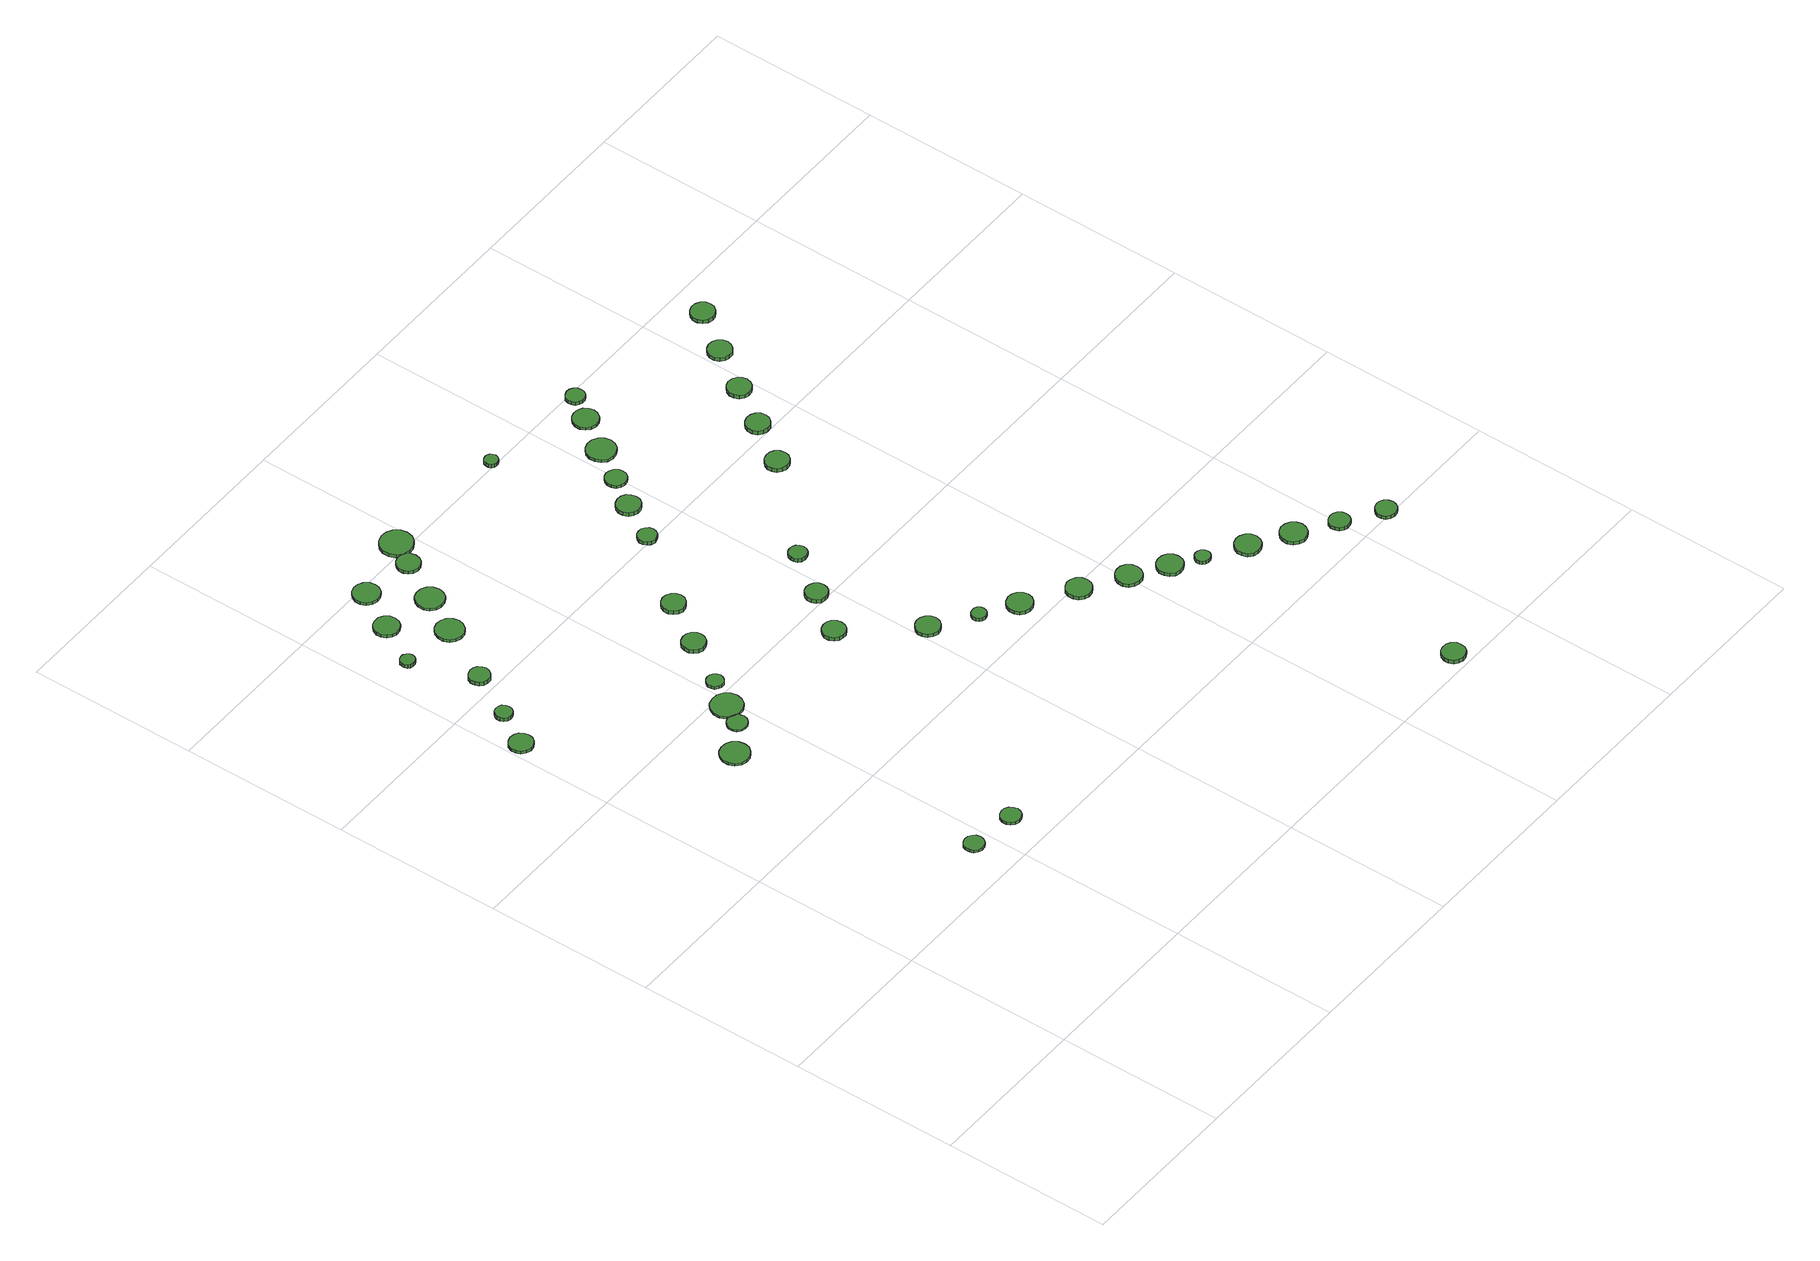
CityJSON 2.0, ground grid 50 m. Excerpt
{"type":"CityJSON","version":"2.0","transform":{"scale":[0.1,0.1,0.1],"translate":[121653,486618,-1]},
"CityObjects":{
"tree1":{"type":"SolitaryVegetationObject","attributes":{"function":"something"},"geometry":[{"type":"MultiSurface","lod":"1","boundaries":[[[0,1,2,3,4,5,6,7,8,9,10,11,12,13,14]],[[15,16,17,18,19,20,21,22,23,24,25,26,27,28,29]],[[0,29,28,1]],[[1,28,27,2]],[[2,27,26,3]],[[3,26,25,4]],[[4,25,24,5]],[[5,24,23,6]],[[6,23,22,7]],[[7,22,21,8]],[[8,21,20,9]],[[9,20,19,10]],[[10,19,18,11]],[[11,18,17,12]],[[12,17,16,13]],[[13,16,15,14]],[[14,15,29,0]]]}]},
"tree2":{"type":"SolitaryVegetationObject","attributes":{"function":"something"},"geometry":[{"type":"MultiSurface","lod":"1","boundaries":[[[30,31,32,33,34,35,36,37,38,39,40,41,42,43,44]],[[45,46,47,48,49,50,51,52,53,54,55,56,57,58,59]],[[30,59,58,31]],[[31,58,57,32]],[[32,57,56,33]],[[33,56,55,34]],[[34,55,54,35]],[[35,54,53,36]],[[36,53,52,37]],[[37,52,51,38]],[[38,51,50,39]],[[39,50,49,40]],[[40,49,48,41]],[[41,48,47,42]],[[42,47,46,43]],[[43,46,45,44]],[[44,45,59,30]]]}]},
"tree3":{"type":"SolitaryVegetationObject","attributes":{"function":"something"},"geometry":[{"type":"MultiSurface","lod":"1","boundaries":[[[60,61,62,63,64,65,66,67,68,69,70,71,72,73,74]],[[75,76,77,78,79,80,81,82,83,84,85,86,87,88,89]],[[60,89,88,61]],[[61,88,87,62]],[[62,87,86,63]],[[63,86,85,64]],[[64,85,84,65]],[[65,84,83,66]],[[66,83,82,67]],[[67,82,81,68]],[[68,81,80,69]],[[69,80,79,70]],[[70,79,78,71]],[[71,78,77,72]],[[72,77,76,73]],[[73,76,75,74]],[[74,75,89,60]]]}]},
"tree4":{"type":"SolitaryVegetationObject","attributes":{"function":"something"},"geometry":[{"type":"MultiSurface","lod":"1","boundaries":[[[90,91,92,93,94,95,96,97,98,99,100,101,102,103,104]],[[105,106,107,108,109,110,111,112,113,114,115,116,117,118,119]],[[90,119,118,91]],[[91,118,117,92]],[[92,117,116,93]],[[93,116,115,94]],[[94,115,114,95]],[[95,114,113,96]],[[96,113,112,97]],[[97,112,111,98]],[[98,111,110,99]],[[99,110,109,100]],[[100,109,108,101]],[[101,108,107,102]],[[102,107,106,103]],[[103,106,105,104]],[[104,105,119,90]]]}]},
"tree5":{"type":"SolitaryVegetationObject","attributes":{"function":"something"},"geometry":[{"type":"MultiSurface","lod":"1","boundaries":[[[120,121,122,123,124,125,126,127,128,129,130,131,132,133,134]],[[135,136,137,138,139,140,141,142,143,144,145,146,147,148,149]],[[120,149,148,121]],[[121,148,147,122]],[[122,147,146,123]],[[123,146,145,124]],[[124,145,144,125]],[[125,144,143,126]],[[126,143,142,127]],[[127,142,141,128]],[[128,141,140,129]],[[129,140,139,130]],[[130,139,138,131]],[[131,138,137,132]],[[132,137,136,133]],[[133,136,135,134]],[[134,135,149,120]]]}]},
"tree6":{"type":"SolitaryVegetationObject","attributes":{"function":"something"},"geometry":[{"type":"MultiSurface","lod":"1","boundaries":[[[150,151,152,153,154,155,156,157,158,159,160,161,162,163,164]],[[165,166,167,168,169,170,171,172,173,174,175,176,177,178,179]],[[150,179,178,151]],[[151,178,177,152]],[[152,177,176,153]],[[153,176,175,154]],[[154,175,174,155]],[[155,174,173,156]],[[156,173,172,157]],[[157,172,171,158]],[[158,171,170,159]],[[159,170,169,160]],[[160,169,168,161]],[[161,168,167,162]],[[162,167,166,163]],[[163,166,165,164]],[[164,165,179,150]]]}]},
"tree7":{"type":"SolitaryVegetationObject","attributes":{"function":"something"},"geometry":[{"type":"MultiSurface","lod":"1","boundaries":[[[180,181,182,183,184,185,186,187,188,189,190,191,192,193,194]],[[195,196,197,198,199,200,201,202,203,204,205,206,207,208,209]],[[180,209,208,181]],[[181,208,207,182]],[[182,207,206,183]],[[183,206,205,184]],[[184,205,204,185]],[[185,204,203,186]],[[186,203,202,187]],[[187,202,201,188]],[[188,201,200,189]],[[189,200,199,190]],[[190,199,198,191]],[[191,198,197,192]],[[192,197,196,193]],[[193,196,195,194]],[[194,195,209,180]]]}]},
"tree8":{"type":"SolitaryVegetationObject","attributes":{"function":"something"},"geometry":[{"type":"MultiSurface","lod":"1","boundaries":[[[210,211,212,213,214,215,216,217,218,219,220,221,222,223,224]],[[225,226,227,228,229,230,231,232,233,234,235,236,237,238,239]],[[210,239,238,211]],[[211,238,237,212]],[[212,237,236,213]],[[213,236,235,214]],[[214,235,234,215]],[[215,234,233,216]],[[216,233,232,217]],[[217,232,231,218]],[[218,231,230,219]],[[219,230,229,220]],[[220,229,228,221]],[[221,228,227,222]],[[222,227,226,223]],[[223,226,225,224]],[[224,225,239,210]]]}]},
"tree9":{"type":"SolitaryVegetationObject","attributes":{"function":"something"},"geometry":[{"type":"MultiSurface","lod":"1","boundaries":[[[240,241,242,243,244,245,246,247,248,249,250,251,252,253,254]],[[255,256,257,258,259,260,261,262,263,264,265,266,267,268,269]],[[240,269,268,241]],[[241,268,267,242]],[[242,267,266,243]],[[243,266,265,244]],[[244,265,264,245]],[[245,264,263,246]],[[246,263,262,247]],[[247,262,261,248]],[[248,261,260,249]],[[249,260,259,250]],[[250,259,258,251]],[[251,258,257,252]],[[252,257,256,253]],[[253,256,255,254]],[[254,255,269,240]]]}]},
"tree10":{"type":"SolitaryVegetationObject","attributes":{"function":"something"},"geometry":[{"type":"MultiSurface","lod":"1","boundaries":[[[270,271,272,273,274,275,276,277,278,279,280,281,282,283,284]],[[285,286,287,288,289,290,291,292,293,294,295,296,297,298,299]],[[270,299,298,271]],[[271,298,297,272]],[[272,297,296,273]],[[273,296,295,274]],[[274,295,294,275]],[[275,294,293,276]],[[276,293,292,277]],[[277,292,291,278]],[[278,291,290,279]],[[279,290,289,280]],[[280,289,288,281]],[[281,288,287,282]],[[282,287,286,283]],[[283,286,285,284]],[[284,285,299,270]]]}]},
"tree11":{"type":"SolitaryVegetationObject","attributes":{"function":"something"},"geometry":[{"type":"MultiSurface","lod":"1","boundaries":[[[300,301,302,303,304,305,306,307,308,309,310,311,312,313,314]],[[315,316,317,318,319,320,321,322,323,324,325,326,327,328,329]],[[300,329,328,301]],[[301,328,327,302]],[[302,327,326,303]],[[303,326,325,304]],[[304,325,324,305]],[[305,324,323,306]],[[306,323,322,307]],[[307,322,321,308]],[[308,321,320,309]],[[309,320,319,310]],[[310,319,318,311]],[[311,318,317,312]],[[312,317,316,313]],[[313,316,315,314]],[[314,315,329,300]]]}]},
"tree12":{"type":"SolitaryVegetationObject","attributes":{"function":"something"},"geometry":[{"type":"MultiSurface","lod":"1","boundaries":[[[330,331,332,333,334,335,336,337,338,339,340,341,342,343,344]],[[345,346,347,348,349,350,351,352,353,354,355,356,357,358,359]],[[330,359,358,331]],[[331,358,357,332]],[[332,357,356,333]],[[333,356,355,334]],[[334,355,354,335]],[[335,354,353,336]],[[336,353,352,337]],[[337,352,351,338]],[[338,351,350,339]],[[339,350,349,340]],[[340,349,348,341]],[[341,348,347,342]],[[342,347,346,343]],[[343,346,345,344]],[[344,345,359,330]]]}]},
"tree13":{"type":"SolitaryVegetationObject","attributes":{"function":"something"},"geometry":[{"type":"MultiSurface","lod":"1","boundaries":[[[360,361,362,363,364,365,366,367,368,369,370,371,372,373,374]],[[375,376,377,378,379,380,381,382,383,384,385,386,387,388,389]],[[360,389,388,361]],[[361,388,387,362]],[[362,387,386,363]],[[363,386,385,364]],[[364,385,384,365]],[[365,384,383,366]],[[366,383,382,367]],[[367,382,381,368]],[[368,381,380,369]],[[369,380,379,370]],[[370,379,378,371]],[[371,378,377,372]],[[372,377,376,373]],[[373,376,375,374]],[[374,375,389,360]]]}]},
"tree14":{"type":"SolitaryVegetationObject","attributes":{"function":"something"},"geometry":[{"type":"MultiSurface","lod":"1","boundaries":[[[390,391,392,393,394,395,396,397,398,399,400,401,402,403,404]],[[405,406,407,408,409,410,411,412,413,414,415,416,417,418,419]],[[390,419,418,391]],[[391,418,417,392]],[[392,417,416,393]],[[393,416,415,394]],[[394,415,414,395]],[[395,414,413,396]],[[396,413,412,397]],[[397,412,411,398]],[[398,411,410,399]],[[399,410,409,400]],[[400,409,408,401]],[[401,408,407,402]],[[402,407,406,403]],[[403,406,405,404]],[[404,405,419,390]]]}]},
"tree15":{"type":"SolitaryVegetationObject","attributes":{"function":"something"},"geometry":[{"type":"MultiSurface","lod":"1","boundaries":[[[420,421,422,423,424,425,426,427,428,429,430,431,432,433,434]],[[435,436,437,438,439,440,441,442,443,444,445,446,447,448,449]],[[420,449,448,421]],[[421,448,447,422]],[[422,447,446,423]],[[423,446,445,424]],[[424,445,444,425]],[[425,444,443,426]],[[426,443,442,427]],[[427,442,441,428]],[[428,441,440,429]],[[429,440,439,430]],[[430,439,438,431]],[[431,438,437,432]],[[432,437,436,433]],[[433,436,435,434]],[[434,435,449,420]]]}]},
"tree16":{"type":"SolitaryVegetationObject","attributes":{"function":"something"},"geometry":[{"type":"MultiSurface","lod":"1","boundaries":[[[450,451,452,453,454,455,456,457,458,459,460,461,462,463,464]],[[465,466,467,468,469,470,471,472,473,474,475,476,477,478,479]],[[450,479,478,451]],[[451,478,477,452]],[[452,477,476,453]],[[453,476,475,454]],[[454,475,474,455]],[[455,474,473,456]],[[456,473,472,457]],[[457,472,471,458]],[[458,471,470,459]],[[459,470,469,460]],[[460,469,468,461]],[[461,468,467,462]],[[462,467,466,463]],[[463,466,465,464]],[[464,465,479,450]]]}]},
"tree17":{"type":"SolitaryVegetationObject","attributes":{"function":"something"},"geometry":[{"type":"MultiSurface","lod":"1","boundaries":[[[480,481,482,483,484,485,486,487,488,489,490,491,492,493,494]],[[495,496,497,498,499,500,501,502,503,504,505,506,507,508,509]],[[480,509,508,481]],[[481,508,507,482]],[[482,507,506,483]],[[483,506,505,484]],[[484,505,504,485]],[[485,504,503,486]],[[486,503,502,487]],[[487,502,501,488]],[[488,501,500,489]],[[489,500,499,490]],[[490,499,498,491]],[[491,498,497,492]],[[492,497,496,493]],[[493,496,495,494]],[[494,495,509,480]]]}]},
"tree18":{"type":"SolitaryVegetationObject","attributes":{"function":"something"},"geometry":[{"type":"MultiSurface","lod":"1","boundaries":[[[510,511,512,513,514,515,516,517,518,519,520,521,522,523,524]],[[525,526,527,528,529,530,531,532,533,534,535,536,537,538,539]],[[510,539,538,511]],[[511,538,537,512]],[[512,537,536,513]],[[513,536,535,514]],[[514,535,534,515]],[[515,534,533,516]],[[516,533,532,517]],[[517,532,531,518]],[[518,531,530,519]],[[519,530,529,520]],[[520,529,528,521]],[[521,528,527,522]],[[522,527,526,523]],[[523,526,525,524]],[[524,525,539,510]]]}]},
"tree19":{"type":"SolitaryVegetationObject","attributes":{"function":"something"},"geometry":[{"type":"MultiSurface","lod":"1","boundaries":[[[540,541,542,543,544,545,546,547,548,549,550,551,552,553,554]],[[555,556,557,558,559,560,561,562,563,564,565,566,567,568,569]],[[540,569,568,541]],[[541,568,567,542]],[[542,567,566,543]],[[543,566,565,544]],[[544,565,564,545]],[[545,564,563,546]],[[546,563,562,547]],[[547,562,561,548]],[[548,561,560,549]],[[549,560,559,550]],[[550,559,558,551]],[[551,558,557,552]],[[552,557,556,553]],[[553,556,555,554]],[[554,555,569,540]]]}]},
"tree20":{"type":"SolitaryVegetationObject","attributes":{"function":"something"},"geometry":[{"type":"MultiSurface","lod":"1","boundaries":[[[570,571,572,573,574,575,576,577,578,579,580,581,582,583,584]],[[585,586,587,588,589,590,591,592,593,594,595,596,597,598,599]],[[570,599,598,571]],[[571,598,597,572]],[[572,597,596,573]],[[573,596,595,574]],[[574,595,594,575]],[[575,594,593,576]],[[576,593,592,577]],[[577,592,591,578]],[[578,591,590,579]],[[579,590,589,580]],[[580,589,588,581]],[[581,588,587,582]],[[582,587,586,583]],[[583,586,585,584]],[[584,585,599,570]]]}]},
"tree21":{"type":"SolitaryVegetationObject","attributes":{"function":"something"},"geometry":[{"type":"MultiSurface","lod":"1","boundaries":[[[600,601,602,603,604,605,606,607,608,609,610,611,612,613,614]],[[615,616,617,618,619,620,621,622,623,624,625,626,627,628,629]],[[600,629,628,601]],[[601,628,627,602]],[[602,627,626,603]],[[603,626,625,604]],[[604,625,624,605]],[[605,624,623,606]],[[606,623,622,607]],[[607,622,621,608]],[[608,621,620,609]],[[609,620,619,610]],[[610,619,618,611]],[[611,618,617,612]],[[612,617,616,613]],[[613,616,615,614]],[[614,615,629,600]]]}]},
"tree22":{"type":"SolitaryVegetationObject","attributes":{"function":"something"},"geometry":[{"type":"MultiSurface","lod":"1","boundaries":[[[630,631,632,633,634,635,636,637,638,639,640,641,642,643,644]],[[645,646,647,648,649,650,651,652,653,654,655,656,657,658,659]],[[630,659,658,631]],[[631,658,657,632]],[[632,657,656,633]],[[633,656,655,634]],[[634,655,654,635]],[[635,654,653,636]],[[636,653,652,637]],[[637,652,651,638]],[[638,651,650,639]],[[639,650,649,640]],[[640,649,648,641]],[[641,648,647,642]],[[642,647,646,643]],[[643,646,645,644]],[[644,645,659,630]]]}]},
"tree23":{"type":"SolitaryVegetationObject","attributes":{"function":"something"},"geometry":[{"type":"MultiSurface","lod":"1","boundaries":[[[660,661,662,663,664,665,666,667,668,669,670,671,672,673,674]],[[675,676,677,678,679,680,681,682,683,684,685,686,687,688,689]],[[660,689,688,661]],[[661,688,687,662]],[[662,687,686,663]],[[663,686,685,664]],[[664,685,684,665]],[[665,684,683,666]],[[666,683,682,667]],[[667,682,681,668]],[[668,681,680,669]],[[669,680,679,670]],[[670,679,678,671]],[[671,678,677,672]],[[672,677,676,673]],[[673,676,675,674]],[[674,675,689,660]]]}]},
"tree24":{"type":"SolitaryVegetationObject","attributes":{"function":"something"},"geometry":[{"type":"MultiSurface","lod":"1","boundaries":[[[690,691,692,693,694,695,696,697,698,699,700,701,702,703,704]],[[705,706,707,708,709,710,711,712,713,714,715,716,717,718,719]],[[690,719,718,691]],[[691,718,717,692]],[[692,717,716,693]],[[693,716,715,694]],[[694,715,714,695]],[[695,714,713,696]],[[696,713,712,697]],[[697,712,711,698]],[[698,711,710,699]],[[699,710,709,700]],[[700,709,708,701]],[[701,708,707,702]],[[702,707,706,703]],[[703,706,705,704]],[[704,705,719,690]]]}]},
"tree25":{"type":"SolitaryVegetationObject","attributes":{"function":"something"},"geometry":[{"type":"MultiSurface","lod":"1","boundaries":[[[720,721,722,723,724,725,726,727,728,729,730,731,732,733,734]],[[735,736,737,738,739,740,741,742,743,744,745,746,747,748,749]],[[720,749,748,721]],[[721,748,747,722]],[[722,747,746,723]],[[723,746,745,724]],[[724,745,744,725]],[[725,744,743,726]],[[726,743,742,727]],[[727,742,741,728]],[[728,741,740,729]],[[729,740,739,730]],[[730,739,738,731]],[[731,738,737,732]],[[732,737,736,733]],[[733,736,735,734]],[[734,735,749,720]]]}]},
"tree26":{"type":"SolitaryVegetationObject","attributes":{"function":"something"},"geometry":[{"type":"MultiSurface","lod":"1","boundaries":[[[750,751,752,753,754,755,756,757,758,759,760,761,762,763,764]],[[765,766,767,768,769,770,771,772,773,774,775,776,777,778,779]],[[750,779,778,751]],[[751,778,777,752]],[[752,777,776,753]],[[753,776,775,754]],[[754,775,774,755]],[[755,774,773,756]],[[756,773,772,757]],[[757,772,771,758]],[[758,771,770,759]],[[759,770,769,760]],[[760,769,768,761]],[[761,768,767,762]],[[762,767,766,763]],[[763,766,765,764]],[[764,765,779,750]]]}]},
"tree27":{"type":"SolitaryVegetationObject","attributes":{"function":"something"},"geometry":[{"type":"MultiSurface","lod":"1","boundaries":[[[780,781,782,783,784,785,786,787,788,789,790,791,792,793,794]],[[795,796,797,798,799,800,801,802,803,804,805,806,807,808,809]],[[780,809,808,781]],[[781,808,807,782]],[[782,807,806,783]],[[783,806,805,784]],[[784,805,804,785]],[[785,804,803,786]],[[786,803,802,787]],[[787,802,801,788]],[[788,801,800,789]],[[789,800,799,790]],[[790,799,798,791]],[[791,798,797,792]],[[792,797,796,793]],[[793,796,795,794]],[[794,795,809,780]]]}]},
"tree28":{"type":"SolitaryVegetationObject","attributes":{"function":"something"},"geometry":[{"type":"MultiSurface","lod":"1","boundaries":[[[810,811,812,813,814,815,816,817,818,819,820,821,822,823,824]],[[825,826,827,828,829,830,831,832,833,834,835,836,837,838,839]],[[810,839,838,811]],[[811,838,837,812]],[[812,837,836,813]],[[813,836,835,814]],[[814,835,834,815]],[[815,834,833,816]],[[816,833,832,817]],[[817,832,831,818]],[[818,831,830,819]],[[819,830,829,820]],[[820,829,828,821]],[[821,828,827,822]],[[822,827,826,823]],[[823,826,825,824]],[[824,825,839,810]]]}]},
"tree29":{"type":"SolitaryVegetationObject","attributes":{"function":"something"},"geometry":[{"type":"MultiSurface","lod":"1","boundaries":[[[840,841,842,843,844,845,846,847,848,849,850,851,852,853,854]],[[855,856,857,858,859,860,861,862,863,864,865,866,867,868,869]],[[840,869,868,841]],[[841,868,867,842]],[[842,867,866,843]],[[843,866,865,844]],[[844,865,864,845]],[[845,864,863,846]],[[846,863,862,847]],[[847,862,861,848]],[[848,861,860,849]],[[849,860,859,850]],[[850,859,858,851]],[[851,858,857,852]],[[852,857,856,853]],[[853,856,855,854]],[[854,855,869,840]]]}]},
"tree30":{"type":"SolitaryVegetationObject","attributes":{"function":"something"},"geometry":[{"type":"MultiSurface","lod":"1","boundaries":[[[870,871,872,873,874,875,876,877,878,879,880,881,882,883,884]],[[885,886,887,888,889,890,891,892,893,894,895,896,897,898,899]],[[870,899,898,871]],[[871,898,897,872]],[[872,897,896,873]],[[873,896,895,874]],[[874,895,894,875]],[[875,894,893,876]],[[876,893,892,877]],[[877,892,891,878]],[[878,891,890,879]],[[879,890,889,880]],[[880,889,888,881]],[[881,888,887,882]],[[882,887,886,883]],[[883,886,885,884]],[[884,885,899,870]]]}]},
"tree31":{"type":"SolitaryVegetationObject","attributes":{"function":"something"},"geometry":[{"type":"MultiSurface","lod":"1","boundaries":[[[900,901,902,903,904,905,906,907,908,909,910,911,912,913,914]],[[915,916,917,918,919,920,921,922,923,924,925,926,927,928,929]],[[900,929,928,901]],[[901,928,927,902]],[[902,927,926,903]],[[903,926,925,904]],[[904,925,924,905]],[[905,924,923,906]],[[906,923,922,907]],[[907,922,921,908]],[[908,921,920,909]],[[909,920,919,910]],[[910,919,918,911]],[[911,918,917,912]],[[912,917,916,913]],[[913,916,915,914]],[[914,915,929,900]]]}]},
"tree32":{"type":"SolitaryVegetationObject","attributes":{"function":"something"},"geometry":[{"type":"MultiSurface","lod":"1","boundaries":[[[930,931,932,933,934,935,936,937,938,939,940,941,942,943,944]],[[945,946,947,948,949,950,951,952,953,954,955,956,957,958,959]],[[930,959,958,931]],[[931,958,957,932]],[[932,957,956,933]],[[933,956,955,934]],[[934,955,954,935]],[[935,954,953,936]],[[936,953,952,937]],[[937,952,951,938]],[[938,951,950,939]],[[939,950,949,940]],[[940,949,948,941]],[[941,948,947,942]],[[942,947,946,943]],[[943,946,945,944]],[[944,945,959,930]]]}]},
"tree33":{"type":"SolitaryVegetationObject","attributes":{"function":"something"},"geometry":[{"type":"MultiSurface","lod":"1","boundaries":[[[960,961,962,963,964,965,966,967,968,969,970,971,972,973,974]],[[975,976,977,978,979,980,981,982,983,984,985,986,987,988,989]],[[960,989,988,961]],[[961,988,987,962]],[[962,987,986,963]],[[963,986,985,964]],[[964,985,984,965]],[[965,984,983,966]],[[966,983,982,967]],[[967,982,981,968]],[[968,981,980,969]],[[969,980,979,970]],[[970,979,978,971]],[[971,978,977,972]],[[972,977,976,973]],[[973,976,975,974]],[[974,975,989,960]]]}]},
"tree34":{"type":"SolitaryVegetationObject","attributes":{"function":"something"},"geometry":[{"type":"MultiSurface","lod":"1","boundaries":[[[990,991,992,993,994,995,996,997,998,999,1000,1001,1002,1003,1004]],[[1005,1006,1007,1008,1009,1010,1011,1012,1013,1014,1015,1016,1017,1018,1019]],[[990,1019,1018,991]],[[991,1018,1017,992]],[[992,1017,1016,993]],[[993,1016,1015,994]],[[994,1015,1014,995]],[[995,1014,1013,996]],[[996,1013,1012,997]],[[997,1012,1011,998]],[[998,1011,1010,999]],[[999,1010,1009,1000]],[[1000,1009,1008,1001]],[[1001,1008,1007,1002]],[[1002,1007,1006,1003]],[[1003,1006,1005,1004]],[[1004,1005,1019,990]]]}]},
"tree35":{"type":"SolitaryVegetationObject","attributes":{"function":"something"},"geometry":[{"type":"MultiSurface","lod":"1","boundaries":[[[1020,1021,1022,1023,1024,1025,1026,1027,1028,1029,1030,1031,1032,1033,1034]],[[1035,1036,1037,1038,1039,1040,1041,1042,1043,1044,1045,1046,1047,1048,1049]],[[1020,1049,1048,1021]],[[1021,1048,1047,1022]],[[1022,1047,1046,1023]],[[1023,1046,1045,1024]],[[1024,1045,1044,1025]],[[1025,1044,1043,1026]],[[1026,1043,1042,1027]],[[1027,1042,1041,1028]],[[1028,1041,1040,1029]],[[1029,1040,1039,1030]],[[1030,1039,1038,1031]],[[1031,1038,1037,1032]],[[1032,1037,1036,1033]],[[1033,1036,1035,1034]],[[1034,1035,1049,1020]]]}]},
"tree36":{"type":"SolitaryVegetationObject","attributes":{"function":"something"},"geometry":[{"type":"MultiSurface","lod":"1","boundaries":[[[1050,1051,1052,1053,1054,1055,1056,1057,1058,1059,1060,1061,1062,1063,1064]],[[1065,1066,1067,1068,1069,1070,1071,1072,1073,1074,1075,1076,1077,1078,1079]],[[1050,1079,1078,1051]],[[1051,1078,1077,1052]],[[1052,1077,1076,1053]],[[1053,1076,1075,1054]],[[1054,1075,1074,1055]],[[1055,1074,1073,1056]],[[1056,1073,1072,1057]],[[1057,1072,1071,1058]],[[1058,1071,1070,1059]],[[1059,1070,1069,1060]],[[1060,1069,1068,1061]],[[1061,1068,1067,1062]],[[1062,1067,1066,1063]],[[1063,1066,1065,1064]],[[1064,1065,1079,1050]]]}]},
"tree37":{"type":"SolitaryVegetationObject","attributes":{"function":"something"},"geometry":[{"type":"MultiSurface","lod":"1","boundaries":[[[1080,1081,1082,1083,1084,1085,1086,1087,1088,1089,1090,1091,1092,1093,1094]],[[1095,1096,1097,1098,1099,1100,1101,1102,1103,1104,1105,1106,1107,1108,1109]],[[1080,1109,1108,1081]],[[1081,1108,1107,1082]],[[1082,1107,1106,1083]],[[1083,1106,1105,1084]],[[1084,1105,1104,1085]],[[1085,1104,1103,1086]],[[1086,1103,1102,1087]],[[1087,1102,1101,1088]],[[1088,1101,1100,1089]],[[1089,1100,1099,1090]],[[1090,1099,1098,1091]],[[1091,1098,1097,1092]],[[1092,1097,1096,1093]],[[1093,1096,1095,1094]],[[1094,1095,1109,1080]]]}]},
"tree38":{"type":"SolitaryVegetationObject","attributes":{"function":"something"},"geometry":[{"type":"MultiSurface","lod":"1","boundaries":[[[1110,1111,1112,1113,1114,1115,1116,1117,1118,1119,1120,1121,1122,1123,1124]],[[1125,1126,1127,1128,1129,1130,1131,1132,1133,1134,1135,1136,1137,1138,1139]],[[1110,1139,1138,1111]],[[1111,1138,1137,1112]],[[1112,1137,1136,1113]],[[1113,1136,1135,1114]],[[1114,1135,1134,1115]],[[1115,1134,1133,1116]],[[1116,1133,1132,1117]],[[1117,1132,1131,1118]],[[1118,1131,1130,1119]],[[1119,1130,1129,1120]],[[1120,1129,1128,1121]],[[1121,1128,1127,1122]],[[1122,1127,1126,1123]],[[1123,1126,1125,1124]],[[1124,1125,1139,1110]]]}]},
"tree39":{"type":"SolitaryVegetationObject","attributes":{"function":"something"},"geometry":[{"type":"MultiSurface","lod":"1","boundaries":[[[1140,1141,1142,1143,1144,1145,1146,1147,1148,1149,1150,1151,1152,1153,1154]],[[1155,1156,1157,1158,1159,1160,1161,1162,1163,1164,1165,1166,1167,1168,1169]],[[1140,1169,1168,1141]],[[1141,1168,1167,1142]],[[1142,1167,1166,1143]],[[1143,1166,1165,1144]],[[1144,1165,1164,1145]],[[1145,1164,1163,1146]],[[1146,1163,1162,1147]],[[1147,1162,1161,1148]],[[1148,1161,1160,1149]],[[1149,1160,1159,1150]],[[1150,1159,1158,1151]],[[1151,1158,1157,1152]],[[1152,1157,1156,1153]],[[1153,1156,1155,1154]],[[1154,1155,1169,1140]]]}]},
"tree40":{"type":"SolitaryVegetationObject","attributes":{"function":"something"},"geometry":[{"type":"MultiSurface","lod":"1","boundaries":[[[1170,1171,1172,1173,1174,1175,1176,1177,1178,1179,1180,1181,1182,1183,1184]],[[1185,1186,1187,1188,1189,1190,1191,1192,1193,1194,1195,1196,1197,1198,1199]],[[1170,1199,1198,1171]],[[1171,1198,1197,1172]],[[1172,1197,1196,1173]],[[1173,1196,1195,1174]],[[1174,1195,1194,1175]],[[1175,1194,1193,1176]],[[1176,1193,1192,1177]],[[1177,1192,1191,1178]],[[1178,1191,1190,1179]],[[1179,1190,1189,1180]],[[1180,1189,1188,1181]],[[1181,1188,1187,1182]],[[1182,1187,1186,1183]],[[1183,1186,1185,1184]],[[1184,1185,1199,1170]]]}]},
"tree41":{"type":"SolitaryVegetationObject","attributes":{"function":"something"},"geometry":[{"type":"MultiSurface","lod":"1","boundaries":[[[1200,1201,1202,1203,1204,1205,1206,1207,1208,1209,1210,1211,1212,1213,1214]],[[1215,1216,1217,1218,1219,1220,1221,1222,1223,1224,1225,1226,1227,1228,1229]],[[1200,1229,1228,1201]],[[1201,1228,1227,1202]],[[1202,1227,1226,1203]],[[1203,1226,1225,1204]],[[1204,1225,1224,1205]],[[1205,1224,1223,1206]],[[1206,1223,1222,1207]],[[1207,1222,1221,1208]],[[1208,1221,1220,1209]],[[1209,1220,1219,1210]],[[1210,1219,1218,1211]],[[1211,1218,1217,1212]],[[1212,1217,1216,1213]],[[1213,1216,1215,1214]],[[1214,1215,1229,1200]]]}]},
"tree42":{"type":"SolitaryVegetationObject","attributes":{"function":"something"},"geometry":[{"type":"MultiSurface","lod":"1","boundaries":[[[1230,1231,1232,1233,1234,1235,1236,1237,1238,1239,1240,1241,1242,1243,1244]],[[1245,1246,1247,1248,1249,1250,1251,1252,1253,1254,1255,1256,1257,1258,1259]],[[1230,1259,1258,1231]],[[1231,1258,1257,1232]],[[1232,1257,1256,1233]],[[1233,1256,1255,1234]],[[1234,1255,1254,1235]],[[1235,1254,1253,1236]],[[1236,1253,1252,1237]],[[1237,1252,1251,1238]],[[1238,1251,1250,1239]],[[1239,1250,1249,1240]],[[1240,1249,1248,1241]],[[1241,1248,1247,1242]],[[1242,1247,1246,1243]],[[1243,1246,1245,1244]],[[1244,1245,1259,1230]]]}]},
"tree43":{"type":"SolitaryVegetationObject","attributes":{"function":"something"},"geometry":[{"type":"MultiSurface","lod":"1","boundaries":[[[1260,1261,1262,1263,1264,1265,1266,1267,1268,1269,1270,1271,1272,1273,1274]],[[1275,1276,1277,1278,1279,1280,1281,1282,1283,1284,1285,1286,1287,1288,1289]],[[1260,1289,1288,1261]],[[1261,1288,1287,1262]],[[1262,1287,1286,1263]],[[1263,1286,1285,1264]],[[1264,1285,1284,1265]],[[1265,1284,1283,1266]],[[1266,1283,1282,1267]],[[1267,1282,1281,1268]],[[1268,1281,1280,1269]],[[1269,1280,1279,1270]],[[1270,1279,1278,1271]],[[1271,1278,1277,1272]],[[1272,1277,1276,1273]],[[1273,1276,1275,1274]],[[1274,1275,1289,1260]]]}]},
"tree44":{"type":"SolitaryVegetationObject","attributes":{"function":"something"},"geometry":[{"type":"MultiSurface","lod":"1","boundaries":[[[1290,1291,1292,1293,1294,1295,1296,1297,1298,1299,1300,1301,1302,1303,1304]],[[1305,1306,1307,1308,1309,1310,1311,1312,1313,1314,1315,1316,1317,1318,1319]],[[1290,1319,1318,1291]],[[1291,1318,1317,1292]],[[1292,1317,1316,1293]],[[1293,1316,1315,1294]],[[1294,1315,1314,1295]],[[1295,1314,1313,1296]],[[1296,1313,1312,1297]],[[1297,1312,1311,1298]],[[1298,1311,1310,1299]],[[1299,1310,1309,1300]],[[1300,1309,1308,1301]],[[1301,1308,1307,1302]],[[1302,1307,1306,1303]],[[1303,1306,1305,1304]],[[1304,1305,1319,1290]]]}]},
"tree45":{"type":"SolitaryVegetationObject","attributes":{"function":"something"},"geometry":[{"type":"MultiSurface","lod":"1","boundaries":[[[1320,1321,1322,1323,1324,1325,1326,1327,1328,1329,1330,1331,1332,1333,1334]],[[1335,1336,1337,1338,1339,1340,1341,1342,1343,1344,1345,1346,1347,1348,1349]],[[1320,1349,1348,1321]],[[1321,1348,1347,1322]],[[1322,1347,1346,1323]],[[1323,1346,1345,1324]],[[1324,1345,1344,1325]],[[1325,1344,1343,1326]],[[1326,1343,1342,1327]],[[1327,1342,1341,1328]],[[1328,1341,1340,1329]],[[1329,1340,1339,1330]],[[1330,1339,1338,1331]],[[1331,1338,1337,1332]],[[1332,1337,1336,1333]],[[1333,1336,1335,1334]],[[1334,1335,1349,1320]]]}]}
},
"vertices":[
[76,1812,17],[73,1826,17],[65,1838,17],[52,1845,17],[38,1847,17],[24,1842,17],[13,1833,17],[7,1819,17],[7,1805,17],[13,1792,17],[24,1782,17],[38,1777,17],[52,1779,17],[65,1786,17],[73,1798,17],[73,1798,8],[65,1786,8],[52,1779,8],[38,1777,8],[24,1782,8],[13,1792,8],[7,1805,8],[7,1819,8],[13,1833,8],[24,1842,8],[38,1847,8],[52,1845,8],[65,1838,8],[73,1826,8],[76,1812,8],
[478,629,17],[475,641,17],[468,650,17],[458,656,17],[446,658,17],[434,654,17],[425,646,17],[421,635,17],[421,623,17],[425,612,17],[434,604,17],[446,600,17],[458,601,17],[468,607,17],[475,617,17],[475,617,8],[468,607,8],[458,601,8],[446,600,8],[434,604,8],[425,612,8],[421,623,8],[421,635,8],[425,646,8],[434,654,8],[446,658,8],[458,656,8],[468,650,8],[475,641,8],[478,629,8],
[126,1914,23],[124,1924,23],[118,1933,23],[109,1938,23],[99,1939,23],[89,1936,23],[81,1929,23],[77,1919,23],[77,1909,23],[81,1899,23],[89,1892,23],[99,1889,23],[109,1890,23],[118,1895,23],[124,1904,23],[124,1904,11],[118,1895,11],[109,1890,11],[99,1889,11],[89,1892,11],[81,1899,11],[77,1909,11],[77,1919,11],[81,1929,11],[89,1936,11],[99,1939,11],[109,1938,11],[118,1933,11],[124,1924,11],[126,1914,11],
[388,1337,17],[385,1354,17],[374,1369,17],[359,1377,17],[342,1379,17],[325,1374,17],[312,1362,17],[305,1346,17],[305,1328,17],[312,1312,17],[325,1300,17],[342,1295,17],[359,1297,17],[374,1306,17],[385,1320,17],[385,1320,9],[374,1306,9],[359,1297,9],[342,1295,9],[325,1300,9],[312,1312,9],[305,1328,9],[305,1346,9],[312,1362,9],[325,1374,9],[342,1379,9],[359,1377,9],[374,1369,9],[385,1354,9],[388,1337,9],
[621,614,17],[618,626,17],[611,636,17],[600,643,17],[588,644,17],[576,640,17],[567,632,17],[562,621,17],[562,608,17],[567,597,17],[576,589,17],[588,585,17],[600,586,17],[611,592,17],[618,602,17],[618,602,8],[611,592,8],[600,586,8],[588,585,8],[576,589,8],[567,597,8],[562,608,8],[562,621,8],[567,632,8],[576,640,8],[588,644,8],[600,643,8],[611,636,8],[618,626,8],[621,614,8],
[134,2238,19],[132,2246,19],[127,2253,19],[119,2258,19],[110,2259,19],[102,2256,19],[95,2250,19],[92,2242,19],[92,2233,19],[95,2225,19],[102,2219,19],[110,2217,19],[119,2218,19],[127,2222,19],[132,2229,19],[132,2229,7],[127,2222,7],[119,2218,7],[110,2217,7],[102,2219,7],[95,2225,7],[92,2233,7],[92,2242,7],[95,2250,7],[102,2256,7],[110,2259,7],[119,2258,7],[127,2253,7],[132,2246,7],[134,2238,7],
[205,2048,25],[202,2060,25],[195,2071,25],[184,2077,25],[171,2078,25],[159,2074,25],[150,2066,25],[145,2054,25],[145,2042,25],[150,2030,25],[159,2022,25],[171,2018,25],[184,2019,25],[195,2026,25],[202,2036,25],[202,2036,12],[195,2026,12],[184,2019,12],[171,2018,12],[159,2022,12],[150,2030,12],[145,2042,12],[145,2054,12],[150,2066,12],[159,2074,12],[171,2078,12],[184,2077,12],[195,2071,12],[202,2060,12],[205,2048,12],
[473,1402,15],[470,1414,15],[463,1424,15],[452,1430,15],[440,1431,15],[429,1428,15],[419,1419,15],[414,1408,15],[414,1396,15],[419,1385,15],[429,1377,15],[440,1373,15],[452,1374,15],[463,1380,15],[470,1390,15],[470,1390,9],[463,1380,9],[452,1374,9],[440,1373,9],[429,1377,9],[419,1385,9],[414,1396,9],[414,1408,9],[419,1419,9],[429,1428,9],[440,1431,9],[452,1430,9],[463,1424,9],[470,1414,9],[473,1402,9],
[220,2360,17],[217,2375,17],[208,2387,17],[195,2395,17],[179,2396,17],[165,2392,17],[154,2381,17],[147,2367,17],[147,2352,17],[154,2338,17],[165,2328,17],[179,2323,17],[195,2325,17],[208,2332,17],[217,2345,17],[217,2345,7],[208,2332,7],[195,2325,7],[179,2323,7],[165,2328,7],[154,2338,7],[147,2352,7],[147,2367,7],[154,2381,7],[165,2392,7],[179,2396,7],[195,2395,7],[208,2387,7],[217,2375,7],[220,2360,7],
[525,1463,16],[521,1482,16],[510,1497,16],[493,1506,16],[474,1508,16],[456,1503,16],[442,1490,16],[434,1473,16],[434,1454,16],[442,1436,16],[456,1424,16],[474,1418,16],[493,1420,16],[510,1429,16],[521,1445,16],[521,1445,8],[510,1429,8],[493,1420,8],[474,1418,8],[456,1424,8],[442,1436,8],[434,1454,8],[434,1473,8],[442,1490,8],[456,1503,8],[474,1508,8],[493,1506,8],[510,1497,8],[521,1482,8],[525,1463,8],
[314,2219,16],[310,2236,16],[300,2250,16],[285,2258,16],[268,2260,16],[252,2255,16],[239,2243,16],[232,2227,16],[232,2210,16],[239,2194,16],[252,2183,16],[268,2178,16],[285,2179,16],[300,2188,16],[310,2202,16],[310,2202,8],[300,2188,8],[285,2179,8],[268,2178,8],[252,2183,8],[239,2194,8],[232,2210,8],[232,2227,8],[239,2243,8],[252,2255,8],[268,2260,8],[285,2258,8],[300,2250,8],[310,2236,8],[314,2219,8],
[291,2477,16],[288,2493,16],[278,2506,16],[264,2514,16],[248,2516,16],[233,2511,16],[221,2500,16],[214,2485,16],[214,2469,16],[221,2454,16],[233,2444,16],[248,2439,16],[264,2440,16],[278,2448,16],[288,2461,16],[288,2461,7],[278,2448,7],[264,2440,7],[248,2439,7],[233,2444,7],[221,2454,7],[214,2469,7],[214,2485,7],[221,2500,7],[233,2511,7],[248,2516,7],[264,2514,7],[278,2506,7],[288,2493,7],[291,2477,7],
[559,1543,17],[556,1553,17],[550,1561,17],[542,1566,17],[531,1567,17],[522,1564,17],[514,1557,17],[510,1548,17],[510,1538,17],[514,1528,17],[522,1522,17],[531,1518,17],[542,1519,17],[550,1525,17],[556,1533,17],[556,1533,8],[550,1525,8],[542,1519,8],[531,1518,8],[522,1522,8],[514,1528,8],[510,1538,8],[510,1548,8],[514,1557,8],[522,1564,8],[531,1567,8],[542,1566,8],[550,1561,8],[556,1553,8],[559,1543,8],
[379,2332,15],[375,2349,15],[365,2363,15],[350,2371,15],[333,2373,15],[316,2368,15],[304,2356,15],[297,2341,15],[297,2323,15],[304,2308,15],[316,2296,15],[333,2291,15],[350,2293,15],[365,2301,15],[375,2315,15],[375,2315,7],[365,2301,7],[350,2293,7],[333,2291,7],[316,2296,7],[304,2308,7],[297,2323,7],[297,2341,7],[304,2356,7],[316,2368,7],[333,2373,7],[350,2371,7],[365,2363,7],[375,2349,7],[379,2332,7],
[650,1674,21],[647,1687,21],[639,1699,21],[626,1706,21],[612,1707,21],[599,1703,21],[588,1694,21],[583,1681,21],[583,1666,21],[588,1654,21],[599,1644,21],[612,1640,21],[626,1641,21],[639,1648,21],[647,1660,21],[647,1660,8],[639,1648,8],[626,1641,8],[612,1640,8],[599,1644,8],[588,1654,8],[583,1666,8],[583,1681,8],[588,1694,8],[599,1703,8],[612,1707,8],[626,1706,8],[639,1699,8],[647,1687,8],[650,1674,8],
[444,2457,16],[441,2471,16],[433,2482,16],[421,2489,16],[407,2491,16],[393,2486,16],[383,2477,16],[377,2464,16],[377,2450,16],[383,2437,16],[393,2428,16],[407,2423,16],[421,2425,16],[433,2432,16],[441,2443,16],[441,2443,6],[433,2432,6],[421,2425,6],[407,2423,6],[393,2428,6],[383,2437,6],[377,2450,6],[377,2464,6],[383,2477,6],[393,2486,6],[407,2491,6],[421,2489,6],[433,2482,6],[441,2471,6],[444,2457,6],
[499,2527,17],[495,2546,17],[483,2562,17],[466,2572,17],[447,2574,17],[428,2568,17],[413,2555,17],[405,2537,17],[405,2517,17],[413,2499,17],[428,2486,17],[447,2480,17],[466,2482,17],[483,2492,17],[495,2508,17],[495,2508,6],[483,2492,6],[466,2482,6],[447,2480,6],[428,2486,6],[413,2499,6],[405,2517,6],[405,2537,6],[413,2555,6],[428,2568,6],[447,2574,6],[466,2572,6],[483,2562,6],[495,2546,6],[499,2527,6],
[731,1800,28],[728,1814,28],[719,1825,28],[707,1832,28],[693,1834,28],[679,1829,28],[669,1820,28],[663,1807,28],[663,1793,28],[669,1780,28],[679,1770,28],[693,1766,28],[707,1767,28],[719,1775,28],[728,1786,28],[728,1786,15],[719,1775,15],[707,1767,15],[693,1766,15],[679,1770,15],[669,1780,15],[663,1793,15],[663,1807,15],[669,1820,15],[679,1829,15],[693,1834,15],[707,1832,15],[719,1825,15],[728,1814,15],[731,1800,15],
[908,1406,19],[905,1419,19],[897,1431,19],[885,1438,19],[872,1439,19],[858,1435,19],[848,1425,19],[842,1413,19],[842,1399,19],[848,1386,19],[858,1377,19],[872,1373,19],[885,1374,19],[897,1381,19],[905,1392,19],[905,1392,7],[897,1381,7],[885,1374,7],[872,1373,7],[858,1377,7],[848,1386,7],[842,1399,7],[842,1413,7],[848,1425,7],[858,1435,7],[872,1439,7],[885,1438,7],[897,1431,7],[905,1419,7],[908,1406,7],
[1070,1217,19],[1067,1231,19],[1058,1243,19],[1045,1250,19],[1031,1252,19],[1017,1247,19],[1006,1238,19],[1000,1224,19],[1000,1209,19],[1006,1196,19],[1017,1186,19],[1031,1181,19],[1045,1183,19],[1058,1190,19],[1067,1202,19],[1067,1202,8],[1058,1190,8],[1045,1183,8],[1031,1181,8],[1017,1186,8],[1006,1196,8],[1000,1209,8],[1000,1224,8],[1006,1238,8],[1017,1247,8],[1031,1252,8],[1045,1250,8],[1058,1243,8],[1067,1231,8],[1070,1217,8],
[993,1528,20],[990,1541,20],[982,1552,20],[970,1558,20],[957,1560,20],[944,1556,20],[934,1547,20],[929,1534,20],[929,1521,20],[934,1509,20],[944,1500,20],[957,1496,20],[970,1497,20],[982,1504,20],[990,1515,20],[990,1515,7],[982,1504,7],[970,1497,7],[957,1496,7],[944,1500,7],[934,1509,7],[929,1521,7],[929,1534,7],[934,1547,7],[944,1556,7],[957,1560,7],[970,1558,7],[982,1552,7],[990,1541,7],[993,1528,7],
[886,2007,30],[883,2018,30],[876,2027,30],[866,2033,30],[855,2034,30],[844,2031,30],[836,2023,30],[831,2013,30],[831,2001,30],[836,1991,30],[844,1983,30],[855,1979,30],[866,1981,30],[876,1986,30],[883,1996,30],[883,1996,18],[876,1986,18],[866,1981,18],[855,1979,18],[844,1983,18],[836,1991,18],[831,2001,18],[831,2013,18],[836,2023,18],[844,2031,18],[855,2034,18],[866,2033,18],[876,2027,18],[883,2018,18],[886,2007,18],
[1174,1137,19],[1172,1146,19],[1167,1153,19],[1159,1158,19],[1150,1158,19],[1142,1156,19],[1135,1150,19],[1131,1141,19],[1131,1132,19],[1135,1124,19],[1142,1118,19],[1150,1115,19],[1159,1116,19],[1167,1121,19],[1172,1128,19],[1172,1128,8],[1167,1121,8],[1159,1116,8],[1150,1115,8],[1142,1118,8],[1135,1124,8],[1131,1132,8],[1131,1141,8],[1135,1150,8],[1142,1156,8],[1150,1158,8],[1159,1158,8],[1167,1153,8],[1172,1146,8],[1174,1137,8],
[1075,1654,23],[1072,1665,23],[1066,1674,23],[1056,1679,23],[1046,1680,23],[1035,1677,23],[1027,1669,23],[1023,1659,23],[1023,1648,23],[1027,1638,23],[1035,1631,23],[1046,1628,23],[1056,1629,23],[1066,1634,23],[1072,1643,23],[1072,1643,11],[1066,1634,11],[1056,1629,11],[1046,1628,11],[1035,1631,11],[1027,1638,11],[1023,1648,11],[1023,1659,11],[1027,1669,11],[1035,1677,11],[1046,1680,11],[1056,1679,11],[1066,1674,11],[1072,1665,11],[1075,1654,11],
[965,2122,21],[962,2136,21],[954,2148,21],[941,2155,21],[927,2157,21],[913,2152,21],[902,2143,21],[896,2129,21],[896,2115,21],[902,2101,21],[913,2092,21],[927,2087,21],[941,2089,21],[954,2096,21],[962,2108,21],[962,2108,8],[954,2096,8],[941,2089,8],[927,2087,8],[913,2092,8],[902,2101,8],[896,2115,8],[896,2129,8],[902,2143,8],[913,2152,8],[927,2157,8],[941,2155,8],[954,2148,8],[962,2136,8],[965,2122,8],
[1287,1075,19],[1283,1090,19],[1274,1103,19],[1261,1110,19],[1246,1112,19],[1231,1107,19],[1219,1097,19],[1213,1083,19],[1213,1067,19],[1219,1053,19],[1231,1043,19],[1246,1038,19],[1261,1040,19],[1274,1048,19],[1283,1060,19],[1283,1060,8],[1274,1048,8],[1261,1040,8],[1246,1038,8],[1231,1043,8],[1219,1053,8],[1213,1067,8],[1213,1083,8],[1219,1097,8],[1231,1107,8],[1246,1112,8],[1261,1110,8],[1274,1103,8],[1283,1090,8],[1287,1075,8],
[869,2512,21],[867,2520,21],[862,2527,21],[855,2531,21],[847,2532,21],[839,2529,21],[833,2524,21],[830,2516,21],[830,2508,21],[833,2500,21],[839,2495,21],[847,2492,21],[855,2493,21],[862,2497,21],[867,2504,21],[867,2504,9],[862,2497,9],[855,2493,9],[847,2492,9],[839,2495,9],[833,2500,9],[830,2508,9],[830,2516,9],[833,2524,9],[839,2529,9],[847,2532,9],[855,2531,9],[862,2527,9],[867,2520,9],[869,2512,9],
[1025,2211,16],[1023,2223,16],[1015,2234,16],[1004,2240,16],[991,2242,16],[979,2238,16],[969,2229,16],[964,2217,16],[964,2204,16],[969,2192,16],[979,2184,16],[991,2180,16],[1004,2181,16],[1015,2188,16],[1023,2198,16],[1023,2198,7],[1015,2188,7],[1004,2181,7],[991,2180,7],[979,2184,7],[969,2192,7],[964,2204,7],[964,2217,7],[969,2229,7],[979,2238,7],[991,2242,7],[1004,2240,7],[1015,2234,7],[1023,2223,7],[1025,2211,7],
[1424,984,19],[1421,999,19],[1412,1011,19],[1398,1019,19],[1383,1021,19],[1369,1016,19],[1357,1006,19],[1351,992,19],[1351,976,19],[1357,962,19],[1369,952,19],[1383,947,19],[1398,949,19],[1412,957,19],[1421,969,19],[1421,969,8],[1412,957,8],[1398,949,8],[1383,947,8],[1369,952,8],[1357,962,8],[1351,976,8],[1351,992,8],[1357,1006,8],[1369,1016,8],[1383,1021,8],[1398,1019,8],[1412,1011,8],[1421,999,8],[1424,984,8],
[1101,2307,15],[1097,2324,15],[1087,2338,15],[1071,2347,15],[1054,2349,15],[1037,2344,15],[1024,2332,15],[1017,2316,15],[1017,2298,15],[1024,2282,15],[1037,2270,15],[1054,2265,15],[1071,2267,15],[1087,2276,15],[1097,2290,15],[1097,2290,6],[1087,2276,6],[1071,2267,6],[1054,2265,6],[1037,2270,6],[1024,2282,6],[1017,2298,6],[1017,2316,6],[1024,2332,6],[1037,2344,6],[1054,2349,6],[1071,2347,6],[1087,2338,6],[1097,2324,6],[1101,2307,6],
[1542,908,19],[1539,923,19],[1530,936,19],[1516,944,19],[1500,945,19],[1485,940,19],[1474,930,19],[1467,915,19],[1467,900,19],[1474,885,19],[1485,875,19],[1500,870,19],[1516,871,19],[1530,879,19],[1539,892,19],[1539,892,8],[1530,879,8],[1516,871,8],[1500,870,8],[1485,875,8],[1474,885,8],[1467,900,8],[1467,915,8],[1474,930,8],[1485,940,8],[1500,945,8],[1516,944,8],[1530,936,8],[1539,923,8],[1542,908,8],
[1808,42,28],[1806,56,28],[1797,68,28],[1785,75,28],[1771,76,28],[1757,72,28],[1747,62,28],[1741,49,28],[1741,35,28],[1747,22,28],[1757,13,28],[1771,8,28],[1785,10,28],[1797,17,28],[1806,29,28],[1806,29,15],[1797,17,15],[1785,10,15],[1771,8,15],[1757,13,15],[1747,22,15],[1741,35,15],[1741,49,15],[1747,62,15],[1757,72,15],[1771,76,15],[1785,75,15],[1797,68,15],[1806,56,15],[1808,42,15],
[1165,2410,15],[1162,2425,15],[1153,2438,15],[1140,2445,15],[1124,2447,15],[1110,2442,15],[1098,2432,15],[1092,2418,15],[1092,2402,15],[1098,2388,15],[1110,2378,15],[1124,2373,15],[1140,2375,15],[1153,2382,15],[1162,2395,15],[1162,2395,6],[1153,2382,6],[1140,2375,6],[1124,2373,6],[1110,2378,6],[1098,2388,6],[1092,2402,6],[1092,2418,6],[1098,2432,6],[1110,2442,6],[1124,2447,6],[1140,2445,6],[1153,2438,6],[1162,2425,6],[1165,2410,6],
[1639,845,19],[1636,860,19],[1627,873,19],[1613,880,19],[1597,882,19],[1583,877,19],[1571,867,19],[1565,852,19],[1565,837,19],[1571,823,19],[1583,812,19],[1597,807,19],[1613,809,19],[1627,817,19],[1636,829,19],[1636,829,8],[1627,817,8],[1613,809,8],[1597,807,8],[1583,812,8],[1571,823,8],[1565,837,8],[1565,852,8],[1571,867,8],[1583,877,8],[1597,882,8],[1613,880,8],[1627,873,8],[1636,860,8],[1639,845,8],
[1330,1906,24],[1327,1920,24],[1318,1932,24],[1306,1939,24],[1292,1940,24],[1278,1936,24],[1267,1926,24],[1261,1913,24],[1261,1899,24],[1267,1886,24],[1278,1876,24],[1292,1872,24],[1306,1873,24],[1318,1880,24],[1327,1892,24],[1327,1892,11],[1318,1880,11],[1306,1873,11],[1292,1872,11],[1278,1876,11],[1267,1886,11],[1261,1899,11],[1261,1913,11],[1267,1926,11],[1278,1936,11],[1292,1940,11],[1306,1939,11],[1318,1932,11],[1327,1920,11],[1330,1906,11],
[1700,794,19],[1698,803,19],[1692,811,19],[1684,815,19],[1675,816,19],[1666,813,19],[1659,807,19],[1655,799,19],[1655,789,19],[1659,781,19],[1666,775,19],[1675,772,19],[1684,773,19],[1692,777,19],[1698,785,19],[1698,785,8],[1692,777,8],[1684,773,8],[1675,772,8],[1666,775,8],[1659,781,8],[1655,789,8],[1655,799,8],[1659,807,8],[1666,813,8],[1675,816,8],[1684,815,8],[1692,811,8],[1698,803,8],[1700,794,8],
[1206,2482,17],[1204,2493,17],[1197,2502,17],[1188,2508,17],[1176,2509,17],[1166,2505,17],[1157,2498,17],[1153,2488,17],[1153,2476,17],[1157,2466,17],[1166,2459,17],[1176,2455,17],[1188,2456,17],[1197,2462,17],[1204,2471,17],[1204,2471,6],[1197,2462,6],[1188,2456,6],[1176,2455,6],[1166,2459,6],[1157,2466,6],[1153,2476,6],[1153,2488,6],[1157,2498,6],[1166,2505,6],[1176,2509,6],[1188,2508,6],[1197,2502,6],[1204,2493,6],[1206,2482,6],
[1416,2033,21],[1413,2047,21],[1404,2059,21],[1392,2066,21],[1378,2068,21],[1364,2063,21],[1353,2054,21],[1347,2041,21],[1347,2026,21],[1353,2013,21],[1364,2003,21],[1378,1999,21],[1392,2000,21],[1404,2008,21],[1413,2019,21],[1413,2019,8],[1404,2008,8],[1392,2000,8],[1378,1999,8],[1364,2003,8],[1353,2013,8],[1347,2026,8],[1347,2041,8],[1353,2054,8],[1364,2063,8],[1378,2068,8],[1392,2066,8],[1404,2059,8],[1413,2047,8],[1416,2033,8],
[1822,725,19],[1819,741,19],[1810,753,19],[1796,761,19],[1781,763,19],[1766,758,19],[1754,748,19],[1748,733,19],[1748,718,19],[1754,703,19],[1766,693,19],[1781,688,19],[1796,690,19],[1810,698,19],[1819,710,19],[1819,710,8],[1810,698,8],[1796,690,8],[1781,688,8],[1766,693,8],[1754,703,8],[1748,718,8],[1748,733,8],[1754,748,8],[1766,758,8],[1781,763,8],[1796,761,8],[1810,753,8],[1819,741,8],[1822,725,8],
[1931,656,19],[1927,671,19],[1918,684,19],[1904,692,19],[1888,694,19],[1873,689,19],[1861,678,19],[1855,664,19],[1855,648,19],[1861,633,19],[1873,623,19],[1888,618,19],[1904,619,19],[1918,627,19],[1927,640,19],[1927,640,8],[1918,627,8],[1904,619,8],[1888,618,8],[1873,623,8],[1861,633,8],[1855,648,8],[1855,664,8],[1861,678,8],[1873,689,8],[1888,694,8],[1904,692,8],[1918,684,8],[1927,671,8],[1931,656,8],
[1496,2154,20],[1493,2168,20],[1484,2180,20],[1472,2187,20],[1457,2189,20],[1444,2184,20],[1433,2174,20],[1427,2161,20],[1427,2147,20],[1433,2134,20],[1444,2124,20],[1457,2120,20],[1472,2121,20],[1484,2128,20],[1493,2140,20],[1493,2140,8],[1484,2128,8],[1472,2121,8],[1457,2120,8],[1444,2124,8],[1433,2134,8],[1427,2147,8],[1427,2161,8],[1433,2174,8],[1444,2184,8],[1457,2189,8],[1472,2187,8],[1484,2180,8],[1493,2168,8],[1496,2154,8],
[2031,586,19],[2029,598,19],[2021,609,19],[2010,615,19],[1998,616,19],[1986,612,19],[1976,604,19],[1971,592,19],[1971,580,19],[1976,568,19],[1986,560,19],[1998,556,19],[2010,557,19],[2021,563,19],[2029,574,19],[2029,574,8],[2021,563,8],[2010,557,8],[1998,556,8],[1986,560,8],[1976,568,8],[1971,580,8],[1971,592,8],[1976,604,8],[1986,612,8],[1998,616,8],[2010,615,8],[2021,609,8],[2029,598,8],[2031,586,8],
[1580,2280,19],[1577,2294,19],[1568,2306,19],[1556,2313,19],[1541,2315,19],[1528,2310,19],[1517,2301,19],[1511,2288,19],[1511,2273,19],[1517,2260,19],[1528,2250,19],[1541,2246,19],[1556,2247,19],[1568,2255,19],[1577,2266,19],[1577,2266,7],[1568,2255,7],[1556,2247,7],[1541,2246,7],[1528,2250,7],[1517,2260,7],[1511,2273,7],[1511,2288,7],[1517,2301,7],[1528,2310,7],[1541,2315,7],[1556,2313,7],[1568,2306,7],[1577,2294,7],[1580,2280,7],
[2141,514,19],[2138,527,19],[2131,537,19],[2120,544,19],[2107,545,19],[2095,541,19],[2085,532,19],[2080,521,19],[2080,508,19],[2085,496,19],[2095,487,19],[2107,483,19],[2120,485,19],[2131,491,19],[2138,502,19],[2138,502,8],[2131,491,8],[2120,485,8],[2107,483,8],[2095,487,8],[2085,496,8],[2080,508,8],[2080,521,8],[2085,532,8],[2095,541,8],[2107,545,8],[2120,544,8],[2131,537,8],[2138,527,8],[2141,514,8],
[1667,2401,20],[1664,2415,20],[1655,2427,20],[1643,2434,20],[1629,2436,20],[1615,2431,20],[1604,2421,20],[1598,2408,20],[1598,2394,20],[1604,2381,20],[1615,2371,20],[1629,2367,20],[1643,2368,20],[1655,2375,20],[1664,2387,20],[1664,2387,8],[1655,2375,8],[1643,2368,8],[1629,2367,8],[1615,2371,8],[1604,2381,8],[1598,2394,8],[1598,2408,8],[1604,2421,8],[1615,2431,8],[1629,2436,8],[1643,2434,8],[1655,2427,8],[1664,2415,8],[1667,2401,8]
]}
